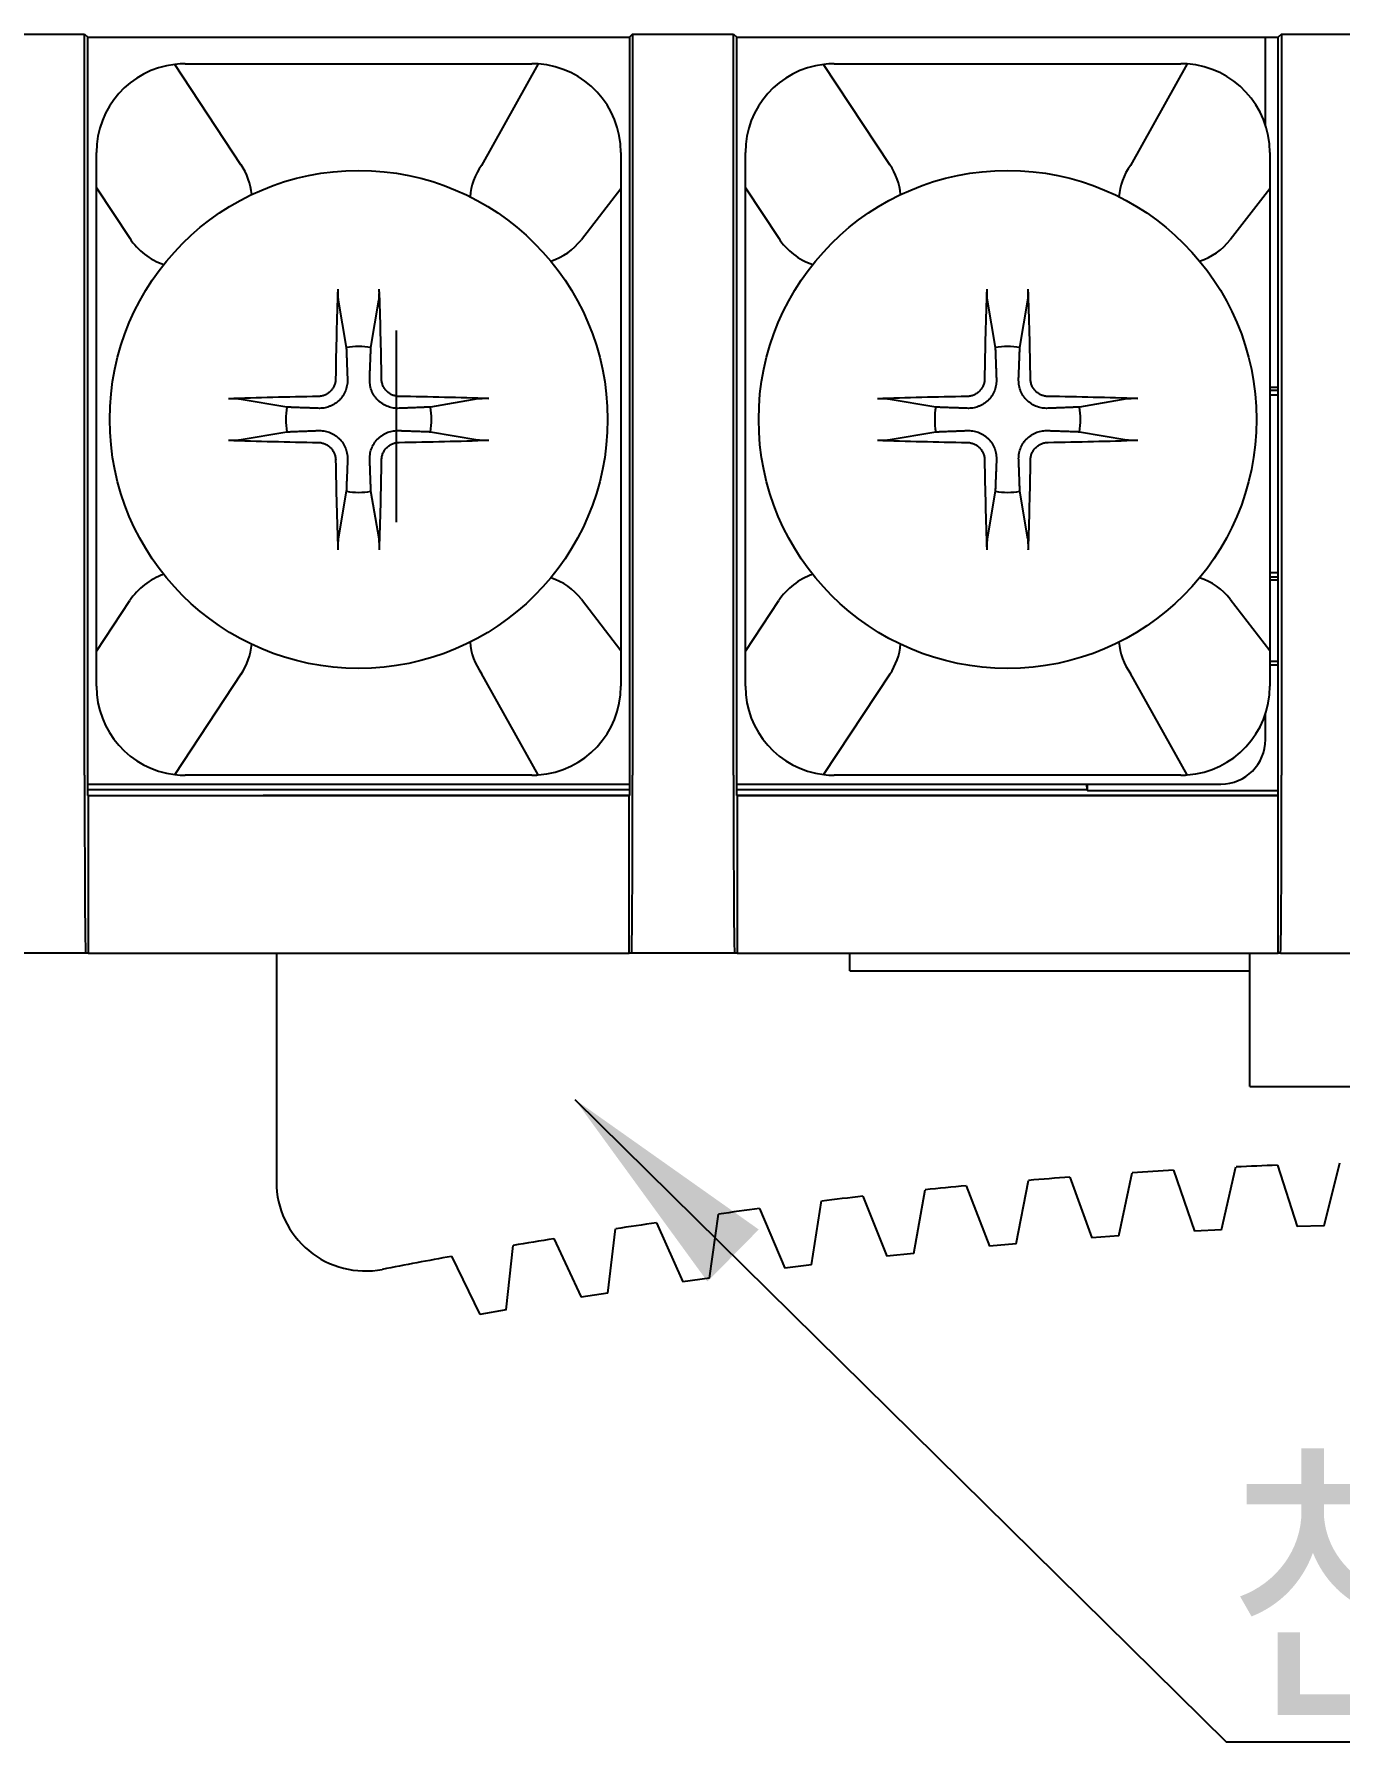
# Model space of a CAD drawing. Header units: millimetres. Extents: x 1618 to 2314, y 422 to 652.
# Drawn here: x 2034.28 to 2048.96, y 530.17 to 549.37 of the extents above; entities that cross this region are included whole.
import ezdxf

# ---------------------------------------------------------------- set-up
doc = ezdxf.new("R2010")
doc.units = ezdxf.units.MM
doc.styles.add('굴림', font='', dxfattribs={"width": 0.9})
doc.styles.get('굴림').set_extended_font_data('GulimChe')
doc.dimstyles.get("Standard").update_dxf_attribs({"dimtxt": 0.18, "dimasz": 0.18, "dimexe": 0.18, "dimexo": 0.0625, "dimgap": 0.09, "dimtad": 0, "dimtih": 1, "dimtoh": 1, "dimdec": 4, "dimzin": 0, "dimdsep": 46, "dimtxsty": 'Standard', "dimcen": 0.09, "dimadec": 0, "dimazin": 0, "dimtfac": 1, "dimtdec": 4, "dimtofl": 0, "dimtmove": 0, "dimatfit": 3, "dimfxl": 1, "dimtolj": 1, "dimtzin": 0, "dimarcsym": 0})

msp = doc.modelspace()

# ---------------------------------------------------------------- linework, layer by layer
for p, q in [((2033.709, 549.368), (2034.844, 549.368)), ((2034.844, 541.036), (2034.844, 549.368)), ((2034.844, 549.368), (2034.881, 549.336)), ((2034.881, 540.809), (2034.881, 549.336)), ((2034.881, 549.336), (2040.972, 549.336)), ((2041.009, 549.368), (2040.972, 549.336)), ((2040.972, 549.336), (2040.972, 540.809)), ((2041.009, 549.368), (2041.009, 541.036)), ((2041.009, 549.368), (2042.144, 549.368)), ((2042.144, 541.036), (2042.144, 549.368)), ((2042.144, 549.368), (2042.181, 549.336)), ((2042.181, 540.809), (2042.181, 549.336)), ((2042.181, 549.336), (2048.272, 549.336)), ((2048.127, 548.348), (2048.127, 549.336)), ((2048.309, 549.368), (2048.272, 549.336)), ((2048.272, 540.809), (2048.272, 549.336)), ((2048.309, 549.368), (2048.309, 541.036)), ((2048.309, 549.368), (2049.944, 549.368)), ((2036.603, 547.9), (2035.858, 549.029)), ((2035.977, 549.036), (2039.877, 549.036)), ((2039.947, 549.034), (2039.308, 547.892)), ((2043.903, 547.9), (2043.158, 549.029)), ((2043.277, 549.036), (2047.177, 549.036)), ((2047.247, 549.034), (2046.608, 547.892)), ((2034.977, 547.642), (2034.977, 548.036)), ((2040.877, 548.036), (2040.877, 547.634)), ((2042.277, 547.642), (2042.277, 548.036)), ((2048.177, 548.036), (2048.177, 547.634)), ((2034.977, 542.431), (2034.977, 547.642)), ((2034.977, 547.642), (2035.352, 547.073)), ((2040.432, 547.058), (2040.877, 547.634)), ((2040.877, 547.634), (2040.877, 542.438)), ((2042.277, 547.642), (2042.652, 547.073)), ((2042.277, 542.431), (2042.277, 547.642)), ((2047.732, 547.058), (2048.177, 547.634)), ((2048.177, 547.634), (2048.177, 542.438)), ((2037.697, 546.379), (2037.788, 545.844)), ((2038.065, 545.844), (2038.155, 546.379)), ((2044.997, 546.379), (2045.088, 545.844)), ((2045.365, 545.844), (2045.455, 546.379)), ((2038.352, 543.882), (2038.352, 546.036)), ((2048.272, 545.397), (2048.176, 545.397)), ((2048.272, 545.362), (2048.176, 545.362)), ((2037.118, 545.174), (2036.584, 545.265)), ((2039.269, 545.266), (2038.735, 545.175)), ((2044.418, 545.174), (2043.884, 545.265)), ((2046.569, 545.266), (2046.035, 545.175)), ((2048.177, 545.312), (2048.272, 545.312)), ((2036.584, 544.806), (2037.118, 544.897)), ((2038.735, 544.898), (2039.269, 544.807)), ((2043.884, 544.806), (2044.418, 544.897)), ((2046.035, 544.898), (2046.569, 544.807)), ((2037.788, 544.228), (2037.698, 543.693)), ((2038.156, 543.693), (2038.065, 544.228)), ((2045.088, 544.228), (2044.998, 543.693)), ((2045.456, 543.693), (2045.365, 544.228)), ((2048.272, 543.262), (2048.176, 543.262)), ((2048.272, 543.312), (2048.177, 543.312)), ((2048.272, 543.227), (2048.176, 543.227)), ((2034.977, 542.431), (2035.352, 542.999)), ((2040.432, 543.014), (2040.877, 542.438)), ((2042.277, 542.431), (2042.652, 542.999)), ((2047.732, 543.014), (2048.177, 542.438)), ((2034.977, 542.036), (2034.977, 542.431)), ((2040.877, 542.438), (2040.877, 542.036)), ((2042.277, 542.036), (2042.277, 542.431)), ((2048.177, 542.438), (2048.177, 542.036)), ((2048.272, 542.313), (2048.177, 542.313)), ((2048.177, 542.278), (2048.272, 542.278)), ((2036.603, 542.172), (2035.858, 541.043)), ((2039.947, 541.038), (2039.308, 542.18)), ((2043.903, 542.172), (2043.158, 541.043)), ((2047.247, 541.038), (2046.608, 542.18)), ((2048.127, 541.436), (2048.127, 541.724)), ((2034.881, 540.936), (2040.972, 540.936)), ((2039.877, 541.036), (2035.977, 541.036)), ((2042.181, 540.936), (2047.627, 540.936)), ((2047.177, 541.036), (2043.277, 541.036)), ((2046.114, 540.936), (2046.117, 540.872)), ((2046.127, 540.862), (2046.127, 540.936)), ((2040.971, 540.872), (2034.881, 540.872)), ((2034.884, 540.806), (2034.881, 540.809)), ((2034.884, 540.806), (2040.969, 540.806)), ((2034.884, 540.806), (2034.884, 539.036)), ((2036.852, 540.806), (2036.852, 540.813)), ((2036.852, 540.813), (2040.972, 540.813)), ((2037.002, 540.813), (2037.002, 540.806)), ((2040.969, 540.806), (2040.972, 540.809)), ((2040.969, 539.036), (2040.969, 540.806)), ((2046.117, 540.872), (2042.181, 540.872)), ((2042.184, 540.806), (2042.181, 540.809)), ((2042.182, 540.813), (2048.272, 540.813)), ((2042.184, 540.806), (2048.269, 540.806)), ((2042.184, 540.806), (2042.184, 539.036)), ((2043.452, 540.806), (2043.452, 540.813)), ((2046.117, 540.872), (2046.127, 540.862)), ((2046.127, 540.862), (2048.272, 540.862)), ((2047.952, 540.806), (2047.952, 540.813)), ((2048.272, 540.809), (2048.269, 540.806)), ((2048.269, 539.036), (2048.269, 540.806)), ((2034.856, 539.036), (2033.697, 539.036)), ((2034.884, 539.036), (2034.856, 539.036)), ((2034.884, 539.036), (2040.969, 539.036)), ((2037.002, 539.036), (2037.002, 536.461)), ((2040.997, 539.036), (2040.969, 539.036)), ((2042.156, 539.036), (2040.997, 539.036)), ((2042.184, 539.036), (2042.156, 539.036)), ((2042.184, 539.036), (2048.269, 539.036)), ((2043.452, 538.836), (2043.452, 539.036)), ((2047.952, 537.536), (2047.952, 539.036)), ((2048.297, 539.036), (2048.269, 539.036)), ((2048.297, 539.036), (2049.956, 539.036)), ((2043.452, 538.836), (2047.952, 538.836)), ((2047.952, 537.536), (2053.952, 537.536)), ((2045.927, 536.517), (2046.175, 535.833)), ((2046.478, 535.855), (2046.629, 536.566)), ((2047.094, 536.594), (2047.33, 535.907)), ((2047.633, 535.923), (2047.796, 536.631)), ((2048.262, 536.651), (2048.486, 535.96)), ((2048.79, 535.97), (2048.965, 536.676)), ((2044.172, 535.658), (2044.298, 536.374)), ((2044.762, 536.419), (2045.022, 535.74)), ((2045.325, 535.766), (2045.463, 536.48)), ((2042.437, 536.162), (2042.721, 535.493)), ((2043.022, 535.53), (2043.135, 536.248)), ((2043.598, 536.301), (2043.87, 535.626)), ((2041.279, 536.004), (2041.574, 535.339)), ((2041.875, 535.381), (2041.975, 536.101)), ((2048.79, 535.97), (2048.486, 535.96)), ((2039.588, 535.025), (2039.664, 535.748)), ((2040.123, 535.825), (2040.43, 535.165)), ((2040.73, 535.213), (2040.818, 535.935)), ((2045.325, 535.766), (2045.022, 535.74)), ((2046.478, 535.855), (2046.175, 535.833)), ((2047.633, 535.923), (2047.33, 535.907)), ((2038.971, 535.626), (2039.289, 534.972)), ((2044.172, 535.658), (2043.87, 535.626)), ((2041.875, 535.381), (2041.574, 535.339)), ((2043.022, 535.53), (2042.721, 535.493)), ((2040.73, 535.213), (2040.43, 535.165)), ((2039.588, 535.025), (2039.289, 534.972))]:
    msp.add_line(p, q)
for centre in [(2037.927, 545.036), (2045.227, 545.036)]:
    msp.add_circle(centre, 2.8)
for centre, radius, start, end in [((2035.977, 548.036), 1, 96.8173, 180), ((2035.977, 548.036), 1, 90, 96.8173), ((2039.877, 548.036), 1, 85.9679, 90), ((2039.877, 548.036), 1, 0, 85.9679), ((2043.277, 548.036), 1, 96.8173, 180), ((2043.277, 548.036), 1, 90, 96.8173), ((2047.177, 548.036), 1, 85.9679, 90), ((2047.177, 548.036), 1, 0, 85.9679), ((2035.978, 547.487), 0.75, 5.9361, 33.4424), ((2039.878, 547.485), 0.7, 144.4374, 175.5132), ((2043.278, 547.487), 0.75, 5.9361, 33.4424), ((2047.178, 547.485), 0.7, 144.4374, 175.5132), ((2035.978, 547.487), 0.75, 213.4424, 251.0511), ((2043.278, 547.487), 0.75, 213.4424, 251.0511), ((2039.878, 547.485), 0.7, 287.409, 322.3631), ((2047.178, 547.485), 0.7, 287.409, 322.3631), ((2037.927, 545.036), 0.82, 80.3013, 99.7447), ((2045.227, 545.036), 0.82, 80.3013, 99.7447), ((2037.927, 545.036), 0.82, 170.3013, 189.7447), ((2037.927, 545.036), 0.82, 350.3013, 9.7447), ((2045.227, 545.036), 0.82, 170.3013, 189.7447), ((2045.227, 545.036), 0.82, 350.3013, 9.7447), ((2037.927, 545.036), 0.82, 260.3013, 279.7447), ((2045.227, 545.036), 0.82, 260.3013, 279.7447), ((2035.978, 542.585), 0.75, 108.9489, 146.5576), ((2039.878, 542.587), 0.7, 37.6369, 72.591), ((2043.278, 542.585), 0.75, 108.9489, 146.5576), ((2047.178, 542.587), 0.7, 37.6369, 72.591), ((2035.978, 542.585), 0.75, 326.5576, 354.0639), ((2039.878, 542.587), 0.7, 184.4868, 215.5626), ((2043.278, 542.585), 0.75, 326.5576, 354.0639), ((2047.178, 542.587), 0.7, 184.4868, 215.5626), ((2035.977, 542.036), 1, 180, 263.1827), ((2039.877, 542.036), 1, 274.0321, 0), ((2043.277, 542.036), 1, 180, 263.1827), ((2047.177, 542.036), 1, 274.0321, 0), ((2047.627, 541.436), 0.5, 270, 0), ((2035.977, 542.036), 1, 263.1827, 270), ((2039.877, 542.036), 1, 270, 274.0321), ((2043.277, 542.036), 1, 263.1827, 270), ((2047.177, 542.036), 1, 270, 274.0321), ((2050.952, 469.705), 67, 94.30079, 94.69921), ((2050.952, 469.705), 67, 93.30079, 93.69921), ((2050.952, 469.705), 67, 92.30079, 92.69921), ((2038.002, 536.461), 1, 180, 280.9785), ((2050.952, 469.705), 67, 95.30079, 95.69921), ((2050.952, 469.705), 67, 97.30079, 97.69921), ((2050.952, 469.705), 67, 96.30079, 96.69921), ((2050.952, 469.705), 67, 98.30079, 98.69921), ((2050.952, 469.705), 67, 99.30079, 99.69921), ((2050.952, 469.705), 67, 100.30079, 100.97853)]:
    msp.add_arc(centre, radius, start, end)
for centre, major_axis, ratio, start_param, end_param in [((2038.098, 545.035), (0.037, 4.997), 0.087156, 1.273815, 1.479878), ((2037.755, 545.035), (0.041, -4.997), 0.087156, 1.661715, 1.867777), ((2045.398, 545.035), (0.037, 4.997), 0.087156, 1.273815, 1.479878), ((2045.055, 545.035), (0.041, -4.997), 0.087156, 1.661715, 1.867777), ((2037.928, 544.864), (4.997, 0.041), 0.087156, 1.661715, 1.867777), ((2037.925, 544.864), (4.997, -0.037), 0.087156, 1.273815, 1.479878), ((2045.228, 544.864), (4.997, 0.041), 0.087156, 1.661715, 1.867777), ((2045.225, 544.864), (4.997, -0.037), 0.087156, 1.273815, 1.479878), ((2037.928, 545.208), (-4.997, 0.037), 0.087156, 1.273815, 1.479878), ((2037.925, 545.208), (-4.997, -0.041), 0.087156, 1.661715, 1.867777), ((2045.228, 545.208), (-4.997, 0.037), 0.087156, 1.273815, 1.479878), ((2045.225, 545.208), (-4.997, -0.041), 0.087156, 1.661715, 1.867777), ((2038.098, 545.037), (-0.041, 4.997), 0.087156, 1.661715, 1.867777), ((2037.755, 545.037), (-0.037, -4.997), 0.087156, 1.273815, 1.479878), ((2045.398, 545.037), (-0.041, 4.997), 0.087156, 1.661715, 1.867777), ((2045.055, 545.037), (-0.037, -4.997), 0.087156, 1.273815, 1.479878), ((2034.856, 541.036), (0, 2), 0.006109, 1.570796, 3.141593), ((2040.997, 541.036), (0, 2), 0.006109, 3.141593, 4.712389), ((2042.156, 541.036), (0, 2), 0.006109, 1.570796, 3.141593), ((2048.297, 541.036), (0, 2), 0.006109, 3.141593, 4.712389)]:
    msp.add_ellipse(centre, major_axis=major_axis, ratio=ratio, start_param=start_param, end_param=end_param)
for points, knots in [([(2037.693, 546.5), (2037.693, 546.489), (2037.692, 546.477), (2037.692, 546.459), (2037.692, 546.453), (2037.692, 546.441), (2037.693, 546.435), (2037.693, 546.424), (2037.693, 546.419), (2037.694, 546.409), (2037.694, 546.404), (2037.695, 546.396), (2037.695, 546.392), (2037.696, 546.385), (2037.696, 546.381), (2037.697, 546.379)], [0, 0, 0, 0, 0.25, 0.25, 0.375, 0.375, 0.5, 0.5, 0.625, 0.625, 0.75, 0.75, 0.875, 0.875, 1, 1, 1, 1]), ([(2038.155, 546.379), (2038.156, 546.382), (2038.156, 546.385), (2038.157, 546.392), (2038.157, 546.396), (2038.158, 546.404), (2038.158, 546.409), (2038.159, 546.419), (2038.159, 546.425), (2038.159, 546.436), (2038.159, 546.441), (2038.16, 546.453), (2038.16, 546.459), (2038.16, 546.471), (2038.159, 546.477), (2038.159, 546.489), (2038.159, 546.495), (2038.159, 546.5)], [0, 0, 0, 0, 0.125, 0.125, 0.25, 0.25, 0.375, 0.375, 0.5, 0.5, 0.625, 0.625, 0.75, 0.75, 0.875, 0.875, 1, 1, 1, 1]), ([(2044.993, 546.5), (2044.993, 546.489), (2044.992, 546.477), (2044.992, 546.459), (2044.992, 546.453), (2044.992, 546.441), (2044.993, 546.435), (2044.993, 546.424), (2044.993, 546.419), (2044.994, 546.409), (2044.994, 546.404), (2044.995, 546.396), (2044.995, 546.392), (2044.996, 546.385), (2044.996, 546.381), (2044.997, 546.379)], [0, 0, 0, 0, 0.25, 0.25, 0.375, 0.375, 0.5, 0.5, 0.625, 0.625, 0.75, 0.75, 0.875, 0.875, 1, 1, 1, 1]), ([(2045.455, 546.379), (2045.456, 546.382), (2045.456, 546.385), (2045.457, 546.392), (2045.457, 546.396), (2045.458, 546.404), (2045.458, 546.409), (2045.459, 546.419), (2045.459, 546.425), (2045.459, 546.436), (2045.459, 546.441), (2045.46, 546.453), (2045.46, 546.459), (2045.46, 546.471), (2045.459, 546.477), (2045.459, 546.489), (2045.459, 546.495), (2045.459, 546.5)], [0, 0, 0, 0, 0.125, 0.125, 0.25, 0.25, 0.375, 0.375, 0.5, 0.5, 0.625, 0.625, 0.75, 0.75, 0.875, 0.875, 1, 1, 1, 1]), ([(2037.668, 545.492), (2037.668, 545.479), (2037.667, 545.466), (2037.663, 545.447), (2037.661, 545.441), (2037.657, 545.429), (2037.655, 545.423), (2037.647, 545.405), (2037.641, 545.393), (2037.627, 545.372), (2037.619, 545.362), (2037.6, 545.344), (2037.591, 545.336), (2037.574, 545.325), (2037.569, 545.321), (2037.558, 545.315), (2037.552, 545.312), (2037.534, 545.305), (2037.522, 545.301), (2037.496, 545.296), (2037.484, 545.294), (2037.471, 545.294)], [0, 0, 0, 0, 0.125, 0.125, 0.1875, 0.1875, 0.25, 0.25, 0.375, 0.375, 0.5, 0.5, 0.625, 0.625, 0.6875, 0.6875, 0.75, 0.75, 0.875, 0.875, 1, 1, 1, 1]), ([(2037.801, 545.491), (2037.802, 545.47), (2037.801, 545.449), (2037.796, 545.418), (2037.794, 545.408), (2037.789, 545.387), (2037.786, 545.377), (2037.774, 545.346), (2037.765, 545.326), (2037.747, 545.297), (2037.74, 545.288), (2037.726, 545.27), (2037.718, 545.261), (2037.706, 545.249), (2037.701, 545.245), (2037.693, 545.237), (2037.679, 545.226), (2037.665, 545.216), (2037.646, 545.204), (2037.636, 545.198), (2037.616, 545.189), (2037.596, 545.18), (2037.576, 545.174), (2037.555, 545.168), (2037.544, 545.166), (2037.513, 545.161), (2037.493, 545.16), (2037.472, 545.161)], [0, 0, 0, 0, 0.125, 0.125, 0.1875, 0.1875, 0.25, 0.25, 0.375, 0.375, 0.4375, 0.4375, 0.5, 0.5, 0.53125, 0.53125, 0.5625, 0.625, 0.625, 0.6875, 0.6875, 0.75, 0.8125, 0.8125, 0.875, 0.875, 1, 1, 1, 1]), ([(2038.381, 545.161), (2038.36, 545.16), (2038.34, 545.162), (2038.309, 545.166), (2038.299, 545.168), (2038.278, 545.174), (2038.268, 545.177), (2038.237, 545.188), (2038.217, 545.198), (2038.188, 545.216), (2038.179, 545.223), (2038.16, 545.237), (2038.152, 545.245), (2038.139, 545.257), (2038.135, 545.261), (2038.128, 545.27), (2038.116, 545.283), (2038.106, 545.297), (2038.094, 545.316), (2038.089, 545.326), (2038.079, 545.346), (2038.07, 545.366), (2038.064, 545.387), (2038.059, 545.408), (2038.057, 545.418), (2038.052, 545.449), (2038.051, 545.47), (2038.051, 545.491)], [0, 0, 0, 0, 0.125, 0.125, 0.1875, 0.1875, 0.25, 0.25, 0.375, 0.375, 0.4375, 0.4375, 0.5, 0.5, 0.53125, 0.53125, 0.5625, 0.625, 0.625, 0.6875, 0.6875, 0.75, 0.8125, 0.8125, 0.875, 0.875, 1, 1, 1, 1]), ([(2038.382, 545.294), (2038.369, 545.295), (2038.356, 545.296), (2038.338, 545.3), (2038.331, 545.302), (2038.319, 545.305), (2038.313, 545.308), (2038.295, 545.315), (2038.284, 545.321), (2038.263, 545.336), (2038.252, 545.344), (2038.234, 545.362), (2038.226, 545.372), (2038.215, 545.388), (2038.212, 545.394), (2038.206, 545.405), (2038.203, 545.411), (2038.195, 545.428), (2038.192, 545.441), (2038.186, 545.466), (2038.185, 545.479), (2038.185, 545.492)], [0, 0, 0, 0, 0.125, 0.125, 0.1875, 0.1875, 0.25, 0.25, 0.375, 0.375, 0.5, 0.5, 0.625, 0.625, 0.6875, 0.6875, 0.75, 0.75, 0.875, 0.875, 1, 1, 1, 1]), ([(2044.968, 545.492), (2044.968, 545.479), (2044.967, 545.466), (2044.963, 545.447), (2044.961, 545.441), (2044.957, 545.429), (2044.955, 545.423), (2044.947, 545.405), (2044.941, 545.393), (2044.927, 545.372), (2044.919, 545.362), (2044.9, 545.344), (2044.891, 545.336), (2044.874, 545.325), (2044.869, 545.321), (2044.858, 545.315), (2044.852, 545.312), (2044.834, 545.305), (2044.822, 545.301), (2044.796, 545.296), (2044.784, 545.294), (2044.771, 545.294)], [0, 0, 0, 0, 0.125, 0.125, 0.1875, 0.1875, 0.25, 0.25, 0.375, 0.375, 0.5, 0.5, 0.625, 0.625, 0.6875, 0.6875, 0.75, 0.75, 0.875, 0.875, 1, 1, 1, 1]), ([(2045.101, 545.491), (2045.102, 545.47), (2045.101, 545.449), (2045.096, 545.418), (2045.094, 545.408), (2045.089, 545.387), (2045.086, 545.377), (2045.074, 545.346), (2045.065, 545.326), (2045.047, 545.297), (2045.04, 545.288), (2045.026, 545.27), (2045.018, 545.261), (2045.006, 545.249), (2045.001, 545.245), (2044.993, 545.237), (2044.979, 545.226), (2044.965, 545.216), (2044.946, 545.204), (2044.936, 545.198), (2044.916, 545.189), (2044.896, 545.18), (2044.876, 545.174), (2044.855, 545.168), (2044.844, 545.166), (2044.813, 545.161), (2044.793, 545.16), (2044.772, 545.161)], [0, 0, 0, 0, 0.125, 0.125, 0.1875, 0.1875, 0.25, 0.25, 0.375, 0.375, 0.4375, 0.4375, 0.5, 0.5, 0.53125, 0.53125, 0.5625, 0.625, 0.625, 0.6875, 0.6875, 0.75, 0.8125, 0.8125, 0.875, 0.875, 1, 1, 1, 1]), ([(2045.681, 545.161), (2045.66, 545.16), (2045.64, 545.162), (2045.609, 545.166), (2045.599, 545.168), (2045.578, 545.174), (2045.568, 545.177), (2045.537, 545.188), (2045.517, 545.198), (2045.488, 545.216), (2045.479, 545.223), (2045.46, 545.237), (2045.452, 545.245), (2045.439, 545.257), (2045.435, 545.261), (2045.428, 545.27), (2045.416, 545.283), (2045.406, 545.297), (2045.394, 545.316), (2045.389, 545.326), (2045.379, 545.346), (2045.37, 545.366), (2045.364, 545.387), (2045.359, 545.408), (2045.357, 545.418), (2045.352, 545.449), (2045.351, 545.47), (2045.351, 545.491)], [0, 0, 0, 0, 0.125, 0.125, 0.1875, 0.1875, 0.25, 0.25, 0.375, 0.375, 0.4375, 0.4375, 0.5, 0.5, 0.53125, 0.53125, 0.5625, 0.625, 0.625, 0.6875, 0.6875, 0.75, 0.8125, 0.8125, 0.875, 0.875, 1, 1, 1, 1]), ([(2045.682, 545.294), (2045.669, 545.295), (2045.656, 545.296), (2045.638, 545.3), (2045.631, 545.302), (2045.619, 545.305), (2045.613, 545.308), (2045.595, 545.315), (2045.584, 545.321), (2045.563, 545.336), (2045.552, 545.344), (2045.534, 545.362), (2045.526, 545.372), (2045.515, 545.388), (2045.512, 545.394), (2045.506, 545.405), (2045.503, 545.411), (2045.495, 545.428), (2045.492, 545.441), (2045.486, 545.466), (2045.485, 545.479), (2045.485, 545.492)], [0, 0, 0, 0, 0.125, 0.125, 0.1875, 0.1875, 0.25, 0.25, 0.375, 0.375, 0.5, 0.5, 0.625, 0.625, 0.6875, 0.6875, 0.75, 0.75, 0.875, 0.875, 1, 1, 1, 1]), ([(2036.584, 545.265), (2036.581, 545.265), (2036.578, 545.266), (2036.571, 545.267), (2036.567, 545.267), (2036.558, 545.268), (2036.553, 545.268), (2036.543, 545.268), (2036.538, 545.268), (2036.527, 545.269), (2036.521, 545.269), (2036.51, 545.269), (2036.504, 545.269), (2036.492, 545.269), (2036.486, 545.269), (2036.474, 545.269), (2036.468, 545.269), (2036.462, 545.268)], [0, 0, 0, 0, 0.125, 0.125, 0.25, 0.25, 0.375, 0.375, 0.5, 0.5, 0.625, 0.625, 0.75, 0.75, 0.875, 0.875, 1, 1, 1, 1]), ([(2039.391, 545.27), (2039.379, 545.27), (2039.367, 545.27), (2039.349, 545.27), (2039.343, 545.27), (2039.332, 545.27), (2039.326, 545.27), (2039.315, 545.27), (2039.31, 545.269), (2039.3, 545.269), (2039.295, 545.269), (2039.286, 545.268), (2039.282, 545.268), (2039.275, 545.267), (2039.272, 545.266), (2039.269, 545.266)], [0, 0, 0, 0, 0.25, 0.25, 0.375, 0.375, 0.5, 0.5, 0.625, 0.625, 0.75, 0.75, 0.875, 0.875, 1, 1, 1, 1]), ([(2043.884, 545.265), (2043.881, 545.265), (2043.878, 545.266), (2043.871, 545.267), (2043.867, 545.267), (2043.858, 545.268), (2043.853, 545.268), (2043.843, 545.268), (2043.838, 545.268), (2043.827, 545.269), (2043.821, 545.269), (2043.81, 545.269), (2043.804, 545.269), (2043.792, 545.269), (2043.786, 545.269), (2043.774, 545.269), (2043.768, 545.269), (2043.762, 545.268)], [0, 0, 0, 0, 0.125, 0.125, 0.25, 0.25, 0.375, 0.375, 0.5, 0.5, 0.625, 0.625, 0.75, 0.75, 0.875, 0.875, 1, 1, 1, 1]), ([(2046.691, 545.27), (2046.679, 545.27), (2046.667, 545.27), (2046.649, 545.27), (2046.643, 545.27), (2046.632, 545.27), (2046.626, 545.27), (2046.615, 545.27), (2046.61, 545.269), (2046.6, 545.269), (2046.595, 545.269), (2046.586, 545.268), (2046.582, 545.268), (2046.575, 545.267), (2046.572, 545.266), (2046.569, 545.266)], [0, 0, 0, 0, 0.25, 0.25, 0.375, 0.375, 0.5, 0.5, 0.625, 0.625, 0.75, 0.75, 0.875, 0.875, 1, 1, 1, 1]), ([(2036.462, 544.802), (2036.474, 544.802), (2036.486, 544.802), (2036.504, 544.802), (2036.51, 544.802), (2036.521, 544.802), (2036.527, 544.802), (2036.538, 544.802), (2036.543, 544.803), (2036.553, 544.803), (2036.558, 544.803), (2036.567, 544.804), (2036.571, 544.804), (2036.578, 544.805), (2036.581, 544.806), (2036.584, 544.806)], [0, 0, 0, 0, 0.25, 0.25, 0.375, 0.375, 0.5, 0.5, 0.625, 0.625, 0.75, 0.75, 0.875, 0.875, 1, 1, 1, 1]), ([(2037.471, 544.778), (2037.484, 544.777), (2037.497, 544.776), (2037.515, 544.772), (2037.522, 544.77), (2037.534, 544.767), (2037.54, 544.764), (2037.558, 544.757), (2037.569, 544.751), (2037.59, 544.736), (2037.601, 544.728), (2037.619, 544.71), (2037.627, 544.7), (2037.638, 544.684), (2037.641, 544.678), (2037.647, 544.667), (2037.65, 544.661), (2037.658, 544.644), (2037.661, 544.631), (2037.667, 544.606), (2037.668, 544.593), (2037.669, 544.58)], [0, 0, 0, 0, 0.125, 0.125, 0.1875, 0.1875, 0.25, 0.25, 0.375, 0.375, 0.5, 0.5, 0.625, 0.625, 0.6875, 0.6875, 0.75, 0.75, 0.875, 0.875, 1, 1, 1, 1]), ([(2037.472, 544.911), (2037.493, 544.912), (2037.513, 544.91), (2037.544, 544.906), (2037.555, 544.904), (2037.575, 544.898), (2037.586, 544.895), (2037.616, 544.884), (2037.636, 544.874), (2037.665, 544.856), (2037.675, 544.849), (2037.693, 544.835), (2037.701, 544.827), (2037.714, 544.815), (2037.718, 544.811), (2037.725, 544.802), (2037.737, 544.789), (2037.747, 544.775), (2037.759, 544.756), (2037.764, 544.746), (2037.774, 544.726), (2037.783, 544.706), (2037.789, 544.685), (2037.794, 544.664), (2037.796, 544.654), (2037.801, 544.623), (2037.802, 544.602), (2037.802, 544.581)], [0, 0, 0, 0, 0.125, 0.125, 0.1875, 0.1875, 0.25, 0.25, 0.375, 0.375, 0.4375, 0.4375, 0.5, 0.5, 0.53125, 0.53125, 0.5625, 0.625, 0.625, 0.6875, 0.6875, 0.75, 0.8125, 0.8125, 0.875, 0.875, 1, 1, 1, 1]), ([(2038.052, 544.581), (2038.051, 544.602), (2038.052, 544.623), (2038.057, 544.654), (2038.059, 544.664), (2038.064, 544.685), (2038.067, 544.695), (2038.079, 544.726), (2038.088, 544.746), (2038.106, 544.775), (2038.113, 544.784), (2038.127, 544.802), (2038.135, 544.811), (2038.147, 544.823), (2038.152, 544.827), (2038.16, 544.835), (2038.174, 544.846), (2038.188, 544.856), (2038.207, 544.868), (2038.217, 544.874), (2038.237, 544.884), (2038.257, 544.892), (2038.277, 544.898), (2038.298, 544.904), (2038.309, 544.906), (2038.34, 544.911), (2038.36, 544.912), (2038.381, 544.911)], [0, 0, 0, 0, 0.125, 0.125, 0.1875, 0.1875, 0.25, 0.25, 0.375, 0.375, 0.4375, 0.4375, 0.5, 0.5, 0.53125, 0.53125, 0.5625, 0.625, 0.625, 0.6875, 0.6875, 0.75, 0.8125, 0.8125, 0.875, 0.875, 1, 1, 1, 1]), ([(2038.185, 544.58), (2038.185, 544.593), (2038.187, 544.606), (2038.19, 544.625), (2038.192, 544.631), (2038.196, 544.643), (2038.198, 544.649), (2038.206, 544.667), (2038.212, 544.679), (2038.226, 544.7), (2038.234, 544.71), (2038.253, 544.728), (2038.263, 544.736), (2038.279, 544.747), (2038.284, 544.751), (2038.295, 544.757), (2038.301, 544.76), (2038.319, 544.767), (2038.331, 544.771), (2038.357, 544.776), (2038.369, 544.778), (2038.382, 544.778)], [0, 0, 0, 0, 0.125, 0.125, 0.1875, 0.1875, 0.25, 0.25, 0.375, 0.375, 0.5, 0.5, 0.625, 0.625, 0.6875, 0.6875, 0.75, 0.75, 0.875, 0.875, 1, 1, 1, 1]), ([(2039.269, 544.807), (2039.272, 544.807), (2039.275, 544.806), (2039.282, 544.806), (2039.286, 544.805), (2039.295, 544.804), (2039.3, 544.804), (2039.31, 544.804), (2039.315, 544.804), (2039.326, 544.803), (2039.332, 544.803), (2039.343, 544.803), (2039.349, 544.803), (2039.361, 544.803), (2039.367, 544.803), (2039.379, 544.803), (2039.385, 544.803), (2039.391, 544.804)], [0, 0, 0, 0, 0.125, 0.125, 0.25, 0.25, 0.375, 0.375, 0.5, 0.5, 0.625, 0.625, 0.75, 0.75, 0.875, 0.875, 1, 1, 1, 1]), ([(2043.762, 544.802), (2043.774, 544.802), (2043.786, 544.802), (2043.804, 544.802), (2043.81, 544.802), (2043.821, 544.802), (2043.827, 544.802), (2043.838, 544.802), (2043.843, 544.803), (2043.853, 544.803), (2043.858, 544.803), (2043.867, 544.804), (2043.871, 544.804), (2043.878, 544.805), (2043.881, 544.806), (2043.884, 544.806)], [0, 0, 0, 0, 0.25, 0.25, 0.375, 0.375, 0.5, 0.5, 0.625, 0.625, 0.75, 0.75, 0.875, 0.875, 1, 1, 1, 1]), ([(2044.771, 544.778), (2044.784, 544.777), (2044.797, 544.776), (2044.815, 544.772), (2044.822, 544.77), (2044.834, 544.767), (2044.84, 544.764), (2044.858, 544.757), (2044.869, 544.751), (2044.89, 544.736), (2044.901, 544.728), (2044.919, 544.71), (2044.927, 544.7), (2044.938, 544.684), (2044.941, 544.678), (2044.947, 544.667), (2044.95, 544.661), (2044.958, 544.644), (2044.961, 544.631), (2044.967, 544.606), (2044.968, 544.593), (2044.969, 544.58)], [0, 0, 0, 0, 0.125, 0.125, 0.1875, 0.1875, 0.25, 0.25, 0.375, 0.375, 0.5, 0.5, 0.625, 0.625, 0.6875, 0.6875, 0.75, 0.75, 0.875, 0.875, 1, 1, 1, 1]), ([(2044.772, 544.911), (2044.793, 544.912), (2044.813, 544.91), (2044.844, 544.906), (2044.855, 544.904), (2044.875, 544.898), (2044.886, 544.895), (2044.916, 544.884), (2044.936, 544.874), (2044.965, 544.856), (2044.975, 544.849), (2044.993, 544.835), (2045.001, 544.827), (2045.014, 544.815), (2045.018, 544.811), (2045.025, 544.802), (2045.037, 544.789), (2045.047, 544.775), (2045.059, 544.756), (2045.064, 544.746), (2045.074, 544.726), (2045.083, 544.706), (2045.089, 544.685), (2045.094, 544.664), (2045.096, 544.654), (2045.101, 544.623), (2045.102, 544.602), (2045.102, 544.581)], [0, 0, 0, 0, 0.125, 0.125, 0.1875, 0.1875, 0.25, 0.25, 0.375, 0.375, 0.4375, 0.4375, 0.5, 0.5, 0.53125, 0.53125, 0.5625, 0.625, 0.625, 0.6875, 0.6875, 0.75, 0.8125, 0.8125, 0.875, 0.875, 1, 1, 1, 1]), ([(2045.352, 544.581), (2045.351, 544.602), (2045.352, 544.623), (2045.357, 544.654), (2045.359, 544.664), (2045.364, 544.685), (2045.367, 544.695), (2045.379, 544.726), (2045.388, 544.746), (2045.406, 544.775), (2045.413, 544.784), (2045.427, 544.802), (2045.435, 544.811), (2045.447, 544.823), (2045.452, 544.827), (2045.46, 544.835), (2045.474, 544.846), (2045.488, 544.856), (2045.507, 544.868), (2045.517, 544.874), (2045.537, 544.884), (2045.557, 544.892), (2045.577, 544.898), (2045.598, 544.904), (2045.609, 544.906), (2045.64, 544.911), (2045.66, 544.912), (2045.681, 544.911)], [0, 0, 0, 0, 0.125, 0.125, 0.1875, 0.1875, 0.25, 0.25, 0.375, 0.375, 0.4375, 0.4375, 0.5, 0.5, 0.53125, 0.53125, 0.5625, 0.625, 0.625, 0.6875, 0.6875, 0.75, 0.8125, 0.8125, 0.875, 0.875, 1, 1, 1, 1]), ([(2045.485, 544.58), (2045.485, 544.593), (2045.487, 544.606), (2045.49, 544.625), (2045.492, 544.631), (2045.496, 544.643), (2045.498, 544.649), (2045.506, 544.667), (2045.512, 544.679), (2045.526, 544.7), (2045.534, 544.71), (2045.553, 544.728), (2045.563, 544.736), (2045.579, 544.747), (2045.584, 544.751), (2045.595, 544.757), (2045.601, 544.76), (2045.619, 544.767), (2045.631, 544.771), (2045.657, 544.776), (2045.669, 544.778), (2045.682, 544.778)], [0, 0, 0, 0, 0.125, 0.125, 0.1875, 0.1875, 0.25, 0.25, 0.375, 0.375, 0.5, 0.5, 0.625, 0.625, 0.6875, 0.6875, 0.75, 0.75, 0.875, 0.875, 1, 1, 1, 1]), ([(2046.569, 544.807), (2046.572, 544.807), (2046.575, 544.806), (2046.582, 544.806), (2046.586, 544.805), (2046.595, 544.804), (2046.6, 544.804), (2046.61, 544.804), (2046.615, 544.804), (2046.626, 544.803), (2046.632, 544.803), (2046.643, 544.803), (2046.649, 544.803), (2046.661, 544.803), (2046.667, 544.803), (2046.679, 544.803), (2046.685, 544.803), (2046.691, 544.804)], [0, 0, 0, 0, 0.125, 0.125, 0.25, 0.25, 0.375, 0.375, 0.5, 0.5, 0.625, 0.625, 0.75, 0.75, 0.875, 0.875, 1, 1, 1, 1]), ([(2037.698, 543.693), (2037.697, 543.69), (2037.697, 543.687), (2037.696, 543.68), (2037.696, 543.676), (2037.695, 543.668), (2037.695, 543.663), (2037.694, 543.653), (2037.694, 543.647), (2037.694, 543.636), (2037.694, 543.631), (2037.693, 543.619), (2037.693, 543.613), (2037.694, 543.601), (2037.694, 543.595), (2037.694, 543.583), (2037.694, 543.577), (2037.694, 543.572)], [0, 0, 0, 0, 0.125, 0.125, 0.25, 0.25, 0.375, 0.375, 0.5, 0.5, 0.625, 0.625, 0.75, 0.75, 0.875, 0.875, 1, 1, 1, 1]), ([(2038.16, 543.572), (2038.16, 543.583), (2038.161, 543.595), (2038.161, 543.613), (2038.161, 543.619), (2038.161, 543.631), (2038.16, 543.637), (2038.16, 543.648), (2038.16, 543.653), (2038.159, 543.663), (2038.159, 543.668), (2038.158, 543.676), (2038.158, 543.68), (2038.157, 543.687), (2038.157, 543.691), (2038.156, 543.693)], [0, 0, 0, 0, 0.25, 0.25, 0.375, 0.375, 0.5, 0.5, 0.625, 0.625, 0.75, 0.75, 0.875, 0.875, 1, 1, 1, 1]), ([(2044.998, 543.693), (2044.997, 543.69), (2044.997, 543.687), (2044.996, 543.68), (2044.996, 543.676), (2044.995, 543.668), (2044.995, 543.663), (2044.994, 543.653), (2044.994, 543.647), (2044.994, 543.636), (2044.994, 543.631), (2044.993, 543.619), (2044.993, 543.613), (2044.994, 543.601), (2044.994, 543.595), (2044.994, 543.583), (2044.994, 543.577), (2044.994, 543.572)], [0, 0, 0, 0, 0.125, 0.125, 0.25, 0.25, 0.375, 0.375, 0.5, 0.5, 0.625, 0.625, 0.75, 0.75, 0.875, 0.875, 1, 1, 1, 1]), ([(2045.46, 543.572), (2045.46, 543.583), (2045.461, 543.595), (2045.461, 543.613), (2045.461, 543.619), (2045.461, 543.631), (2045.46, 543.637), (2045.46, 543.648), (2045.46, 543.653), (2045.459, 543.663), (2045.459, 543.668), (2045.458, 543.676), (2045.458, 543.68), (2045.457, 543.687), (2045.457, 543.691), (2045.456, 543.693)], [0, 0, 0, 0, 0.25, 0.25, 0.375, 0.375, 0.5, 0.5, 0.625, 0.625, 0.75, 0.75, 0.875, 0.875, 1, 1, 1, 1])]:
    msp.add_open_spline(points, degree=3, knots=knots)
for points, weights in [([(2037.788, 545.844), (2037.796, 545.619), (2037.801, 545.491)], [1, 1.31905273402, 1.607360829]), ([(2038.051, 545.491), (2038.056, 545.619), (2038.065, 545.844)], [1.607360829, 1.31905273402, 1]), ([(2045.088, 545.844), (2045.096, 545.619), (2045.101, 545.491)], [1, 1.31905273402, 1.607360829]), ([(2045.351, 545.491), (2045.356, 545.619), (2045.365, 545.844)], [1.607360829, 1.31905273402, 1]), ([(2037.472, 545.161), (2037.343, 545.166), (2037.118, 545.174)], [1.607360829, 1.31905273402, 1]), ([(2038.735, 545.175), (2038.51, 545.166), (2038.381, 545.161)], [1, 1.31905273402, 1.607360829]), ([(2044.772, 545.161), (2044.643, 545.166), (2044.418, 545.174)], [1.607360829, 1.31905273402, 1]), ([(2046.035, 545.175), (2045.81, 545.166), (2045.681, 545.161)], [1, 1.31905273402, 1.607360829]), ([(2037.118, 544.897), (2037.343, 544.906), (2037.472, 544.911)], [1, 1.31905273402, 1.607360829]), ([(2038.381, 544.911), (2038.51, 544.906), (2038.735, 544.898)], [1.607360829, 1.31905273402, 1]), ([(2044.418, 544.897), (2044.643, 544.906), (2044.772, 544.911)], [1, 1.31905273402, 1.607360829]), ([(2045.681, 544.911), (2045.81, 544.906), (2046.035, 544.898)], [1.607360829, 1.31905273402, 1]), ([(2037.802, 544.581), (2037.797, 544.453), (2037.788, 544.228)], [1.607360829, 1.31905273402, 1]), ([(2038.065, 544.228), (2038.057, 544.453), (2038.052, 544.581)], [1, 1.31905273402, 1.607360829]), ([(2045.102, 544.581), (2045.097, 544.453), (2045.088, 544.228)], [1.607360829, 1.31905273402, 1]), ([(2045.365, 544.228), (2045.357, 544.453), (2045.352, 544.581)], [1, 1.31905273402, 1.607360829])]:
    msp.add_rational_spline(points, weights, degree=2)

# ---------------------------------------------------------------- texts
at = {"color": 4, "style": '굴림', "width": 0.9}
msp.add_text('찬넬착탈레버', height=2.5, dxfattribs=at).set_placement((2047.686, 530.666))

# ---------------------------------------------------------------- leaders
at = {"color": 0}
msp.add_leader([(2040.359, 537.39), (2047.686, 530.166), (2069.025, 530.166)], dimstyle='Standard', override={"dimtxt": 2.5, "dimasz": 2.5, "dimexe": 0.7, "dimexo": 1.5, "dimgap": 0.9, "dimtad": 1, "dimtih": 0, "dimtoh": 0, "dimdec": 1, "dimzin": 8, "dimcen": 2.5, "dimclrd": 4, "dimclre": 4, "dimclrt": 4, "dimtofl": 1}, dxfattribs=at)

doc.saveas('drawing.dxf')
